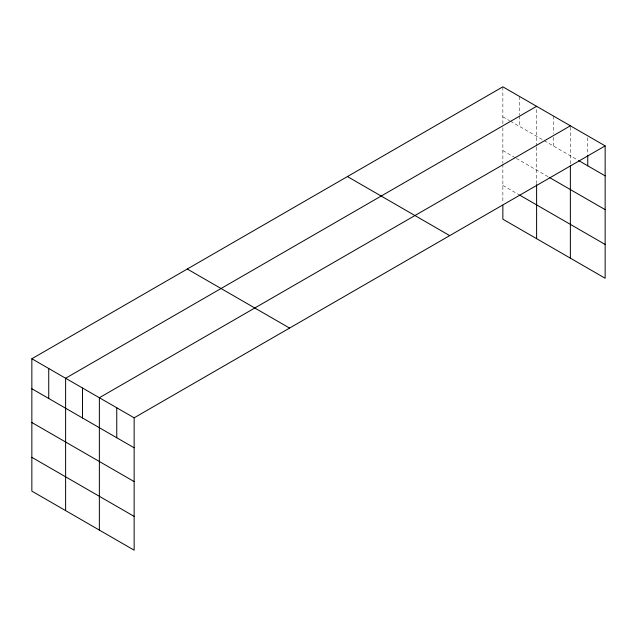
<?xml version="1.0" encoding="UTF-8"?>
<svg xmlns="http://www.w3.org/2000/svg" width="637" height="637" viewBox="0 0 637 637"><rect width="100%" height="100%" fill="white"/><g stroke="black" fill="none" stroke-linecap="round" stroke-linejoin="round"><path stroke-width="0.48" stroke-dasharray="3.19 2.39" d="M502.856 127.734L502.856 163.16M502.856 123.761L502.856 86.823M536.609 147.227L536.609 183.615M536.609 146.231L536.609 106.315M570.37 163.733L570.37 125.808M502.856 116.802L509.608 120.704M510.452 121.189L543.361 140.188M544.205 140.673L577.823 160.086M502.856 150.587L515.516 157.896M516.36 158.382L548.425 176.903M502.856 185.399L519.736 195.145M587.76 137.775L587.76 154.218M553.489 116.061L553.489 133.467M553.489 137.337L553.489 146.04M519.736 96.569L519.736 114.947M519.736 115.91L519.736 126.548M502.856 164.123L502.856 202.287"/><path stroke-width="0.96" d="M605.15 145.881L134.144 417.816L134.144 550.177L31.85 491.119L31.85 358.758L502.856 86.823L605.15 145.881L605.15 278.242L502.856 219.184L502.856 205.273M570.37 165.716L570.37 258.16M536.609 106.315L65.611 378.251L65.611 510.603M570.37 125.808L99.364 397.735L99.364 530.095M578.651 160.564L605.15 175.86M549.269 177.389L605.15 209.645M519.736 195.145L605.15 244.457M347.42 176.56L449.722 235.618M187.278 269.021L289.58 328.079M31.85 358.758L134.144 417.816M31.85 388.737L134.144 447.795M31.85 422.522L134.144 481.58M31.85 457.334L134.144 516.392M587.76 155.181L587.76 165.819M536.609 184.579L536.609 238.676M116.754 407.776L116.754 437.754M82.484 387.989L82.484 417.968M48.731 368.505L48.731 398.483"/></g></svg>
